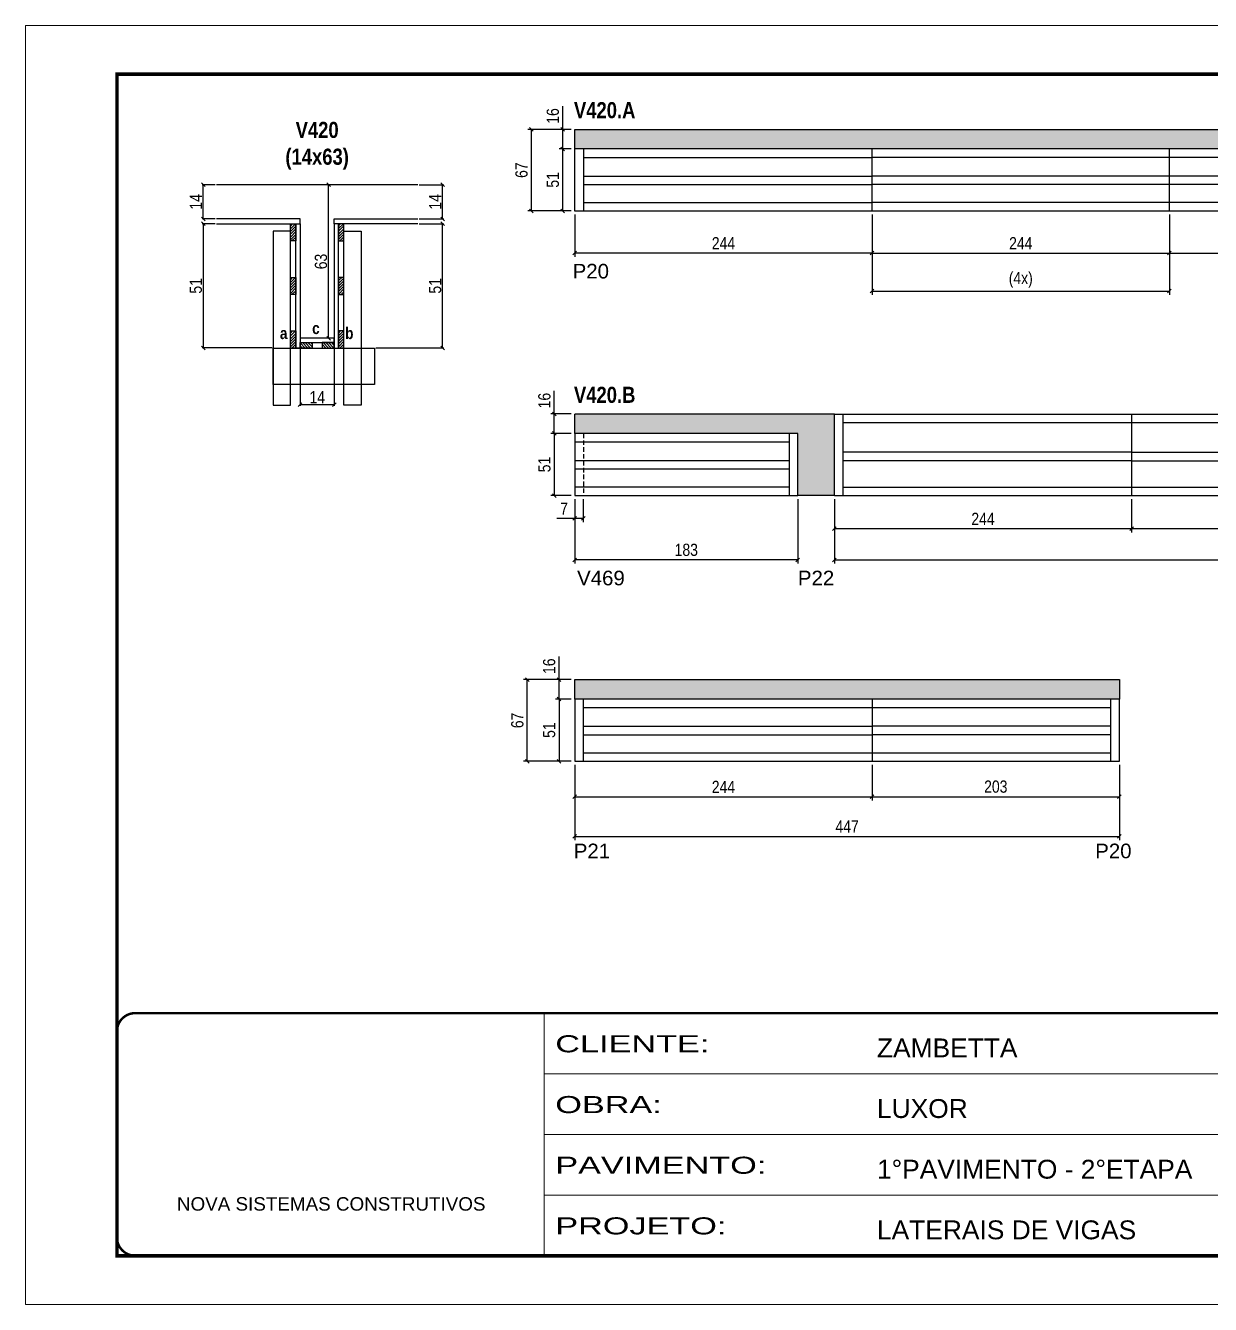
# Model space of a CAD drawing. Extents: x 3309 to 9563, y -2522 to 14608.
# Drawn here: x 3309 to 4282, y 11261 to 12311 of the extents above; entities that cross this region are included whole.
import ezdxf

# ---------------------------------------------------------------- set-up
doc = ezdxf.new("R2010")
doc.units = 0
for name, pattern in [('CONTINUO', [0]), ('DASHED', [0.75, 0.5, -0.25]), ('HIDDEN', [0.375, 0.25, -0.125])]:
    doc.linetypes.add(name, pattern=pattern)
for name, color, linetype in [('5', 5, 'Continuous'), ('COTA', 241, 'Continuous'), ('detalhes', 4, 'Continuous'), ('NOMENCLATURA', 7, 'Continuous'), ('Painéis', 200, 'Continuous'), ('SARR_2.2x7', 40, 'Continuous'), ('SARR_3.5x7', 81, 'Continuous')]:
    doc.layers.add(name, color=color, linetype=linetype)
for name, color, linetype, lineweight in [('CONCRETO', 251, 'Continuous', 25), ('Folhas', 255, 'Continuous', 9), ('SARRAFO DE PRESSAO', 251, 'DASHED', 9)]:
    doc.layers.add(name, color=color, linetype=linetype, lineweight=lineweight)
doc.styles.add('ARIAL', font='arial.ttf')
doc.styles.add('COTA TECNICA', font='techl___.ttf', dxfattribs={"height": 10})
doc.styles.add('COTA TECNICA 2X', font='techl___.ttf', dxfattribs={"height": 10})
doc.styles.get("Standard").update_dxf_attribs({"font": 'arial.ttf'})
doc.styles.add('TECNICA', font='techb___.ttf', dxfattribs={"height": 10})
doc.styles.add('Tecnologia', font='')
doc.styles.get('Tecnologia').set_extended_font_data('Forgotten Futurist')
doc.dimstyles.new('PAINEL', dxfattribs={"dimtxt": 10, "dimasz": 3, "dimexe": 3, "dimexo": 3, "dimgap": 3, "dimtad": 1, "dimdec": 1, "dimzin": 12, "dimdsep": 46, "dimtxsty": 'COTA TECNICA', "dimblk1": 'OBLIQUE', "dimblk2": 'OBLIQUE', "dimsah": 1, "dimcen": 0.9, "dimclrd": 4, "dimclre": 4, "dimclrt": 240, "dimadec": 1, "dimazin": 3, "dimtfac": 1, "dimtdec": 1, "dimtmove": 0, "dimatfit": 3, "dimfxl": 1, "dimtolj": 1, "dimtzin": 12, "dimarcsym": 0})
doc.dimstyles.new('SECAO', dxfattribs={"dimscale": 0.333333, "dimtxt": 5, "dimasz": 9, "dimexe": 3, "dimexo": 3, "dimgap": 3, "dimtad": 1, "dimdec": 1, "dimlfac": 0.5, "dimzin": 12, "dimdsep": 46, "dimtxsty": 'COTA TECNICA 2X', "dimblk1": 'OBLIQUE', "dimblk2": 'OBLIQUE', "dimsah": 1, "dimcen": 0.9, "dimclrd": 4, "dimclre": 4, "dimclrt": 240, "dimadec": 1, "dimazin": 3, "dimtfac": 1, "dimtdec": 1, "dimtmove": 0, "dimatfit": 3, "dimfxl": 1, "dimtolj": 1, "dimtzin": 12, "dimarcsym": 0})
pattern_1 = [(45, (-119985.518, -21131.5717), (-1.122532015, 1.122532015), [])]

# ---------------------------------------------------------------- blocks, each defined once
blk = doc.blocks.new('9999999999')
at = {"color": 30, "linetype": 'CONTINUO'}
for p, q in [((98564.6, 34230.2), (98564.6, 34429.4)), ((98564.6, 34379.6), (99584, 34379.6)), ((98564.6, 34329.8), (99488, 34329.8)), ((98564.6, 34280), (99488, 34280))]:
    blk.add_line(p, q, dxfattribs=at)
at = {"color": 30, "linetype": 'CONTINUO', "const_width": 2}
blk.add_lwpolyline([(99584, 34230.2), (99584, 34414.4, 0.414214), (99569, 34429.4), (98229, 34429.4, 0.414214), (98214, 34414.4), (98214, 34245.2, 0.414214), (98229, 34230.2), (99584, 34230.2)], format="xyb", dxfattribs=at)
at = {"layer": 'Folhas'}
blk.add_lwpolyline([(98139, 34190.2), (99624, 34190.2), (99624, 35240.2), (98139, 35240.2)], close=True, dxfattribs=at)
at = {"layer": 'Folhas', "color": 30, "const_width": 3}
blk.add_lwpolyline([(98214, 34230.2), (99584, 34230.2), (99584, 35200.2), (98214, 35200.2)], close=True, dxfattribs=at)
at = {"color": 7, "linetype": 'Continuous', "ltscale": 5, "style": 'ARIAL'}
for s, height, p in [('ZAMBETTA', 15.48, (98837.7, 34393.1)), ('LUXOR', 15.48, (98837.7, 34343.3)), ('1°PAVIMENTO - 2°ETAPA', 15.483, (98837.7, 34293.5)), ('NOVA SISTEMAS CONSTRUTIVOS', 11.059, (98263.2, 34267.2)), ('LATERAIS DE VIGAS', 15.483, (98837.7, 34243.7))]:
    blk.add_text(s, height=height, dxfattribs=at).set_placement(p)
at = {"layer": 'Folhas', "color": 7, "style": 'Tecnologia', "width": 1.5}
for s, p in [('CLIENTE:', (98573.7, 34397.2)), ('OBRA:', (98573.7, 34347.3)), ('PAVIMENTO:', (98573.7, 34297.5)), ('PROJETO:', (98573.7, 34247.7))]:
    blk.add_text(s, height=14, dxfattribs=at).set_placement(p)
blk = doc.blocks.new('_Oblique')
at = {"color": 0, "linetype": 'ByBlock', "lineweight": -2}
blk.add_line((-0.5, -0.5), (0.5, 0.5), dxfattribs=at)
blk = doc.blocks.new('*D172')
at = {"layer": 'COTA', "color": 4, "lineweight": -2, "transparency": 16777216}
for p, q in [((3465, 12148), (3454.2, 12148)), ((3455.2, 12148), (3455.2, 12046)), ((3511.7, 12046), (3454.2, 12046))]:
    blk.add_line(p, q, dxfattribs=at)
at = {"layer": 'Defpoints', "color": 0, "transparency": 16777216}
for p in [(3466, 12148), (3455.2, 12046), (3512.7, 12046, 0)]:
    blk.add_point(p, dxfattribs=at)
at = {"layer": 'COTA', "color": 4, "lineweight": -2, "transparency": 16777216, "xscale": 3, "yscale": 3, "zscale": 3}
for p, rotation in [((3455.2, 12148), 90), ((3455.2, 12046), 270)]:
    blk.add_blockref('_Oblique', p, dxfattribs=dict(at, rotation=rotation))
at = {"layer": 'COTA', "color": 240, "transparency": 16777216, "insert": (3449.1, 12097), "char_height": 10, "attachment_point": 5, "rotation": 90, "style": 'COTA TECNICA 2X'}
blk.add_mtext('\\A1;51', dxfattribs=at)
blk = doc.blocks.new('*D173')
at = {"layer": 'COTA', "color": 4, "lineweight": -2, "transparency": 16777216}
for p, q in [((3561.7, 12180), (3557, 12180)), ((3558, 12054), (3558, 12180)), ((3561.7, 12054), (3557, 12054))]:
    blk.add_line(p, q, dxfattribs=at)
at = {"layer": 'Defpoints', "color": 0, "transparency": 16777216}
for p in [(3558, 12180), (3562.7, 12180), (3562.7, 12054)]:
    blk.add_point(p, dxfattribs=at)
at = {"layer": 'COTA', "color": 4, "lineweight": -2, "transparency": 16777216, "xscale": 3, "yscale": 3, "zscale": 3}
for p, rotation in [((3558, 12180), 90), ((3558, 12054), 270)]:
    blk.add_blockref('_Oblique', p, dxfattribs=dict(at, rotation=rotation))
at = {"layer": 'COTA', "color": 240, "transparency": 16777216, "insert": (3551.8, 12117), "char_height": 10, "attachment_point": 5, "rotation": 90, "style": 'COTA TECNICA 2X'}
blk.add_mtext('\\A1;63', dxfattribs=at)
blk = doc.blocks.new('*D180')
at = {"layer": 'COTA', "color": 4, "lineweight": -2, "transparency": 16777216}
for p, q in [((3465, 12180), (3454.2, 12180)), ((3455.2, 12152), (3455.2, 12180)), ((3465, 12152), (3454.2, 12152))]:
    blk.add_line(p, q, dxfattribs=at)
at = {"layer": 'Defpoints', "color": 0, "transparency": 16777216}
for p in [(3455.2, 12180), (3466, 12180), (3466, 12152)]:
    blk.add_point(p, dxfattribs=at)
at = {"layer": 'COTA', "color": 4, "lineweight": -2, "transparency": 16777216, "xscale": 3, "yscale": 3, "zscale": 3}
for p, rotation in [((3455.2, 12180), 90), ((3455.2, 12152), 270)]:
    blk.add_blockref('_Oblique', p, dxfattribs=dict(at, rotation=rotation))
at = {"layer": 'COTA', "color": 240, "transparency": 16777216, "insert": (3449.1, 12166), "char_height": 10, "attachment_point": 5, "rotation": 90, "style": 'COTA TECNICA 2X'}
blk.add_mtext('\\A1;14', dxfattribs=at)
blk = doc.blocks.new('*D181')
at = {"layer": 'COTA', "color": 4, "lineweight": -2, "transparency": 16777216}
for p, q in [((3534.7, 12045), (3534.7, 11998.5)), ((3562.7, 12045), (3562.7, 11998.5)), ((3534.7, 11999.5), (3562.7, 11999.5))]:
    blk.add_line(p, q, dxfattribs=at)
at = {"layer": 'Defpoints', "color": 0, "transparency": 16777216}
for p in [(3534.7, 12046), (3562.7, 12046), (3562.7, 11999.5)]:
    blk.add_point(p, dxfattribs=at)
at = {"layer": 'COTA', "color": 4, "lineweight": -2, "transparency": 16777216, "xscale": 3, "yscale": 3, "zscale": 3, "rotation": 180}
blk.add_blockref('_Oblique', (3534.7, 11999.5), dxfattribs=at)
at = {"layer": 'COTA', "color": 4, "lineweight": -2, "transparency": 16777216, "xscale": 3, "yscale": 3, "zscale": 3}
blk.add_blockref('_Oblique', (3562.7, 11999.5), dxfattribs=at)
at = {"layer": 'COTA', "color": 240, "transparency": 16777216, "insert": (3548.7, 12005.6), "char_height": 10, "attachment_point": 5, "style": 'COTA TECNICA 2X'}
blk.add_mtext('\\A1;14', dxfattribs=at)
blk = doc.blocks.new('*D182')
at = {"layer": 'COTA', "color": 4, "lineweight": -2, "transparency": 16777216}
for p, q in [((3632.4, 12148), (3652.6, 12148)), ((3651.6, 12046), (3651.6, 12148)), ((3596.8, 12046), (3652.6, 12046))]:
    blk.add_line(p, q, dxfattribs=at)
at = {"layer": 'Defpoints', "color": 0, "transparency": 16777216}
for p in [(3631.4, 12148), (3651.6, 12148), (3595.8, 12046)]:
    blk.add_point(p, dxfattribs=at)
at = {"layer": 'COTA', "color": 4, "lineweight": -2, "transparency": 16777216, "xscale": 3, "yscale": 3, "zscale": 3}
for p, rotation in [((3651.6, 12148), 90), ((3651.6, 12046), 270)]:
    blk.add_blockref('_Oblique', p, dxfattribs=dict(at, rotation=rotation))
at = {"layer": 'COTA', "color": 240, "transparency": 16777216, "insert": (3645.5, 12097), "char_height": 10, "attachment_point": 5, "rotation": 90, "style": 'COTA TECNICA 2X'}
blk.add_mtext('\\A1;51', dxfattribs=at)
blk = doc.blocks.new('*D183')
at = {"layer": 'COTA', "color": 4, "lineweight": -2, "transparency": 16777216}
for p, q in [((3632.4, 12180), (3652.6, 12180)), ((3651.6, 12152), (3651.6, 12180)), ((3632.4, 12152), (3652.6, 12152))]:
    blk.add_line(p, q, dxfattribs=at)
at = {"layer": 'Defpoints', "color": 0, "transparency": 16777216}
for p in [(3631.4, 12180), (3651.6, 12180), (3631.4, 12152)]:
    blk.add_point(p, dxfattribs=at)
at = {"layer": 'COTA', "color": 4, "lineweight": -2, "transparency": 16777216, "xscale": 3, "yscale": 3, "zscale": 3}
for p, rotation in [((3651.6, 12180), 90), ((3651.6, 12152), 270)]:
    blk.add_blockref('_Oblique', p, dxfattribs=dict(at, rotation=rotation))
at = {"layer": 'COTA', "color": 240, "transparency": 16777216, "insert": (3645.5, 12166), "char_height": 10, "attachment_point": 5, "rotation": 90, "style": 'COTA TECNICA 2X'}
blk.add_mtext('\\A1;14', dxfattribs=at)
blk = doc.blocks.new('*D174')
at = {"layer": 'COTA', "color": 4, "linetype": 'ByBlock', "lineweight": -2, "transparency": 16777216}
for p, q in [((3760.1, 12155.5), (3760.1, 12120.9)), ((4004.1, 12155.5), (4004.1, 12120.9)), ((4004.1, 12123.9), (3760.1, 12123.9))]:
    blk.add_line(p, q, dxfattribs=at)
at = {"layer": 'Defpoints', "color": 0, "linetype": 'ByBlock', "transparency": 16777216}
for p in [(3760.1, 12158.5), (4004.1, 12158.5), (3760.1, 12123.9)]:
    blk.add_point(p, dxfattribs=at)
at = {"layer": 'COTA', "color": 4, "linetype": 'ByBlock', "lineweight": -2, "transparency": 16777216, "xscale": 3, "yscale": 3, "zscale": 3, "rotation": 180}
blk.add_blockref('_Oblique', (3760.1, 12123.9), dxfattribs=at)
at = {"layer": 'COTA', "color": 4, "linetype": 'ByBlock', "lineweight": -2, "transparency": 16777216, "xscale": 3, "yscale": 3, "zscale": 3}
blk.add_blockref('_Oblique', (4004.1, 12123.9), dxfattribs=at)
at = {"layer": 'COTA', "color": 240, "linetype": 'ByBlock', "transparency": 16777216, "insert": (3882.1, 12132), "char_height": 10, "attachment_point": 5, "style": 'COTA TECNICA'}
blk.add_mtext('\\A1;244', dxfattribs=at)
blk = doc.blocks.new('*D175')
at = {"layer": 'COTA', "color": 4, "lineweight": -2, "transparency": 16777216}
for p, q in [((4004.1, 12155.5), (4004.1, 12120.9)), ((4248.1, 12155.5), (4248.1, 12120.9)), ((4004.1, 12123.9), (4248.1, 12123.9))]:
    blk.add_line(p, q, dxfattribs=at)
at = {"layer": 'Defpoints', "color": 0, "transparency": 16777216}
for p in [(4004.1, 12158.5, 0), (4248.1, 12158.5, 0), (4248.1, 12123.9)]:
    blk.add_point(p, dxfattribs=at)
at = {"layer": 'COTA', "color": 4, "lineweight": -2, "transparency": 16777216, "xscale": 3, "yscale": 3, "zscale": 3, "rotation": 180}
blk.add_blockref('_Oblique', (4004.1, 12123.9), dxfattribs=at)
at = {"layer": 'COTA', "color": 4, "lineweight": -2, "transparency": 16777216, "xscale": 3, "yscale": 3, "zscale": 3}
blk.add_blockref('_Oblique', (4248.1, 12123.9), dxfattribs=at)
at = {"layer": 'COTA', "color": 240, "transparency": 16777216, "insert": (4126.1, 12132), "char_height": 10, "attachment_point": 5, "style": 'COTA TECNICA'}
blk.add_mtext('\\A1;244', dxfattribs=at)
blk = doc.blocks.new('*D176')
at = {"layer": 'COTA', "color": 4, "lineweight": -2, "transparency": 16777216}
for p, q in [((4248.1, 12155.5), (4248.1, 12120.9)), ((4397.1, 12155.5), (4397.1, 12120.9)), ((4248.1, 12123.9), (4397.1, 12123.9))]:
    blk.add_line(p, q, dxfattribs=at)
at = {"layer": 'Defpoints', "color": 0, "transparency": 16777216}
for p in [(4248.1, 12158.5, 0), (4397.1, 12158.5, 0), (4397.1, 12123.9)]:
    blk.add_point(p, dxfattribs=at)
at = {"layer": 'COTA', "color": 4, "lineweight": -2, "transparency": 16777216, "xscale": 3, "yscale": 3, "zscale": 3, "rotation": 180}
blk.add_blockref('_Oblique', (4248.1, 12123.9), dxfattribs=at)
at = {"layer": 'COTA', "color": 4, "lineweight": -2, "transparency": 16777216, "xscale": 3, "yscale": 3, "zscale": 3}
blk.add_blockref('_Oblique', (4397.1, 12123.9), dxfattribs=at)
at = {"layer": 'COTA', "color": 240, "transparency": 16777216, "insert": (4322.6, 12132), "char_height": 10, "attachment_point": 5, "style": 'COTA TECNICA'}
blk.add_mtext('\\A1;149', dxfattribs=at)
blk = doc.blocks.new('*D184')
at = {"layer": 'COTA', "color": 4, "lineweight": -2, "transparency": 16777216}
for p, q in [((3757.1, 12209.5), (3747.2, 12209.5)), ((3750.2, 12158.5), (3750.2, 12209.5)), ((3757.1, 12158.5), (3747.2, 12158.5))]:
    blk.add_line(p, q, dxfattribs=at)
at = {"layer": 'Defpoints', "color": 0, "transparency": 16777216}
for p in [(3750.2, 12209.5), (3760.1, 12209.5), (3760.1, 12158.5)]:
    blk.add_point(p, dxfattribs=at)
at = {"layer": 'COTA', "color": 4, "lineweight": -2, "transparency": 16777216, "xscale": 3, "yscale": 3, "zscale": 3}
for p, rotation in [((3750.2, 12209.5), 90), ((3750.2, 12158.5), 270)]:
    blk.add_blockref('_Oblique', p, dxfattribs=dict(at, rotation=rotation))
at = {"layer": 'COTA', "color": 240, "transparency": 16777216, "insert": (3742.1, 12184), "char_height": 10, "attachment_point": 5, "rotation": 90, "style": 'COTA TECNICA'}
blk.add_mtext('\\A1;51', dxfattribs=at)
blk = doc.blocks.new('*D185')
at = {"layer": 'COTA', "color": 4, "lineweight": -2, "transparency": 16777216}
for p, q in [((3750.2, 12225.5), (3750.2, 12244.5)), ((3757.1, 12225.5), (3747.2, 12225.5)), ((3750.2, 12209.5), (3750.2, 12225.5)), ((3757.1, 12209.5), (3747.2, 12209.5))]:
    blk.add_line(p, q, dxfattribs=at)
at = {"layer": 'Defpoints', "color": 0, "transparency": 16777216}
for p in [(3750.2, 12225.5), (3760.1, 12225.5), (3760.1, 12209.5)]:
    blk.add_point(p, dxfattribs=at)
at = {"layer": 'COTA', "color": 4, "lineweight": -2, "transparency": 16777216, "xscale": 3, "yscale": 3, "zscale": 3}
for p, rotation in [((3750.2, 12225.5), 90), ((3750.2, 12209.5), 270)]:
    blk.add_blockref('_Oblique', p, dxfattribs=dict(at, rotation=rotation))
at = {"layer": 'COTA', "color": 240, "transparency": 16777216, "insert": (3742.1, 12236.5), "char_height": 10, "attachment_point": 5, "rotation": 90, "style": 'COTA TECNICA'}
blk.add_mtext('\\A1;16', dxfattribs=at)
blk = doc.blocks.new('*D186')
at = {"layer": 'COTA', "color": 4, "lineweight": -2, "transparency": 16777216}
for p, q in [((3757.1, 12225.5), (3721.5, 12225.5)), ((3724.5, 12158.5), (3724.5, 12225.5)), ((3757.1, 12158.5), (3721.5, 12158.5))]:
    blk.add_line(p, q, dxfattribs=at)
at = {"layer": 'Defpoints', "color": 0, "transparency": 16777216}
for p in [(3724.5, 12225.5), (3760.1, 12225.5), (3760.1, 12158.5)]:
    blk.add_point(p, dxfattribs=at)
at = {"layer": 'COTA', "color": 4, "lineweight": -2, "transparency": 16777216, "xscale": 3, "yscale": 3, "zscale": 3}
for p, rotation in [((3724.5, 12225.5), 90), ((3724.5, 12158.5), 270)]:
    blk.add_blockref('_Oblique', p, dxfattribs=dict(at, rotation=rotation))
at = {"layer": 'COTA', "color": 240, "transparency": 16777216, "insert": (3716.4, 12192), "char_height": 10, "attachment_point": 5, "rotation": 90, "style": 'COTA TECNICA'}
blk.add_mtext('\\A1;67', dxfattribs=at)
blk = doc.blocks.new('*D187')
at = {"layer": 'COTA', "color": 4, "lineweight": -2, "transparency": 16777216}
for p, q in [((4004.1, 12155.5), (4004.1, 12089.7)), ((4248.1, 12155.5), (4248.1, 12089.7)), ((4004.1, 12092.7), (4248.1, 12092.7))]:
    blk.add_line(p, q, dxfattribs=at)
at = {"layer": 'Defpoints', "color": 0, "transparency": 16777216}
for p in [(4004.1, 12158.5), (4248.1, 12158.5), (4248.1, 12092.7)]:
    blk.add_point(p, dxfattribs=at)
at = {"layer": 'COTA', "color": 4, "lineweight": -2, "transparency": 16777216, "xscale": 3, "yscale": 3, "zscale": 3, "rotation": 180}
blk.add_blockref('_Oblique', (4004.1, 12092.7), dxfattribs=at)
at = {"layer": 'COTA', "color": 4, "lineweight": -2, "transparency": 16777216, "xscale": 3, "yscale": 3, "zscale": 3}
blk.add_blockref('_Oblique', (4248.1, 12092.7), dxfattribs=at)
at = {"layer": 'COTA', "color": 240, "transparency": 16777216, "insert": (4126.1, 12101.9), "char_height": 10, "attachment_point": 5, "style": 'COTA TECNICA'}
blk.add_mtext('\\A1;(4x)', dxfattribs=at)
blk = doc.blocks.new('*D188')
at = {"layer": 'COTA', "color": 4, "lineweight": -2, "transparency": 16777216}
for p, q in [((3760.1, 11703.7), (3760.1, 11642)), ((4207.1, 11703.7), (4207.1, 11642)), ((3760.1, 11645), (4207.1, 11645))]:
    blk.add_line(p, q, dxfattribs=at)
at = {"layer": 'Defpoints', "color": 0, "transparency": 16777216}
for p in [(3760.1, 11706.7), (4207.1, 11706.7), (4207.1, 11645)]:
    blk.add_point(p, dxfattribs=at)
at = {"layer": 'COTA', "color": 4, "lineweight": -2, "transparency": 16777216, "xscale": 3, "yscale": 3, "zscale": 3, "rotation": 180}
blk.add_blockref('_Oblique', (3760.1, 11645), dxfattribs=at)
at = {"layer": 'COTA', "color": 4, "lineweight": -2, "transparency": 16777216, "xscale": 3, "yscale": 3, "zscale": 3}
blk.add_blockref('_Oblique', (4207.1, 11645), dxfattribs=at)
at = {"layer": 'COTA', "color": 240, "transparency": 16777216, "insert": (3983.6, 11653.1), "char_height": 10, "attachment_point": 5, "style": 'COTA TECNICA'}
blk.add_mtext('\\A1;447', dxfattribs=at)
blk = doc.blocks.new('*D189')
at = {"layer": 'COTA', "color": 4, "lineweight": -2, "transparency": 16777216}
for p, q in [((3760.1, 11703.7), (3760.1, 11674.5)), ((4004.1, 11703.7), (4004.1, 11674.5)), ((3760.1, 11677.5), (4004.1, 11677.5))]:
    blk.add_line(p, q, dxfattribs=at)
at = {"layer": 'Defpoints', "color": 0, "transparency": 16777216}
for p in [(3760.1, 11706.7), (4004.1, 11706.7), (4004.1, 11677.5)]:
    blk.add_point(p, dxfattribs=at)
at = {"layer": 'COTA', "color": 4, "lineweight": -2, "transparency": 16777216, "xscale": 3, "yscale": 3, "zscale": 3, "rotation": 180}
blk.add_blockref('_Oblique', (3760.1, 11677.5), dxfattribs=at)
at = {"layer": 'COTA', "color": 4, "lineweight": -2, "transparency": 16777216, "xscale": 3, "yscale": 3, "zscale": 3}
blk.add_blockref('_Oblique', (4004.1, 11677.5), dxfattribs=at)
at = {"layer": 'COTA', "color": 240, "transparency": 16777216, "insert": (3882.1, 11685.6), "char_height": 10, "attachment_point": 5, "style": 'COTA TECNICA'}
blk.add_mtext('\\A1;244', dxfattribs=at)
blk = doc.blocks.new('*D190')
at = {"layer": 'COTA', "color": 4, "lineweight": -2, "transparency": 16777216}
for p, q in [((4004.1, 11703.7), (4004.1, 11674.5)), ((4207.1, 11703.7), (4207.1, 11674.5)), ((4004.1, 11677.5), (4207.1, 11677.5))]:
    blk.add_line(p, q, dxfattribs=at)
at = {"layer": 'Defpoints', "color": 0, "transparency": 16777216}
for p in [(4004.1, 11706.7), (4207.1, 11706.7), (4207.1, 11677.5)]:
    blk.add_point(p, dxfattribs=at)
at = {"layer": 'COTA', "color": 4, "lineweight": -2, "transparency": 16777216, "xscale": 3, "yscale": 3, "zscale": 3, "rotation": 180}
blk.add_blockref('_Oblique', (4004.1, 11677.5), dxfattribs=at)
at = {"layer": 'COTA', "color": 4, "lineweight": -2, "transparency": 16777216, "xscale": 3, "yscale": 3, "zscale": 3}
blk.add_blockref('_Oblique', (4207.1, 11677.5), dxfattribs=at)
at = {"layer": 'COTA', "color": 240, "transparency": 16777216, "insert": (4105.6, 11685.8), "char_height": 10, "attachment_point": 5, "style": 'COTA TECNICA'}
blk.add_mtext('\\A1;203', dxfattribs=at)
blk = doc.blocks.new('*D191')
at = {"layer": 'COTA', "color": 4, "lineweight": -2, "transparency": 16777216}
for p, q in [((3757.1, 11757.7), (3744.2, 11757.7)), ((3747.2, 11757.7), (3747.2, 11706.7)), ((3757.1, 11706.7), (3744.2, 11706.7))]:
    blk.add_line(p, q, dxfattribs=at)
at = {"layer": 'Defpoints', "color": 0, "transparency": 16777216}
for p in [(3760.1, 11757.7), (3747.2, 11706.7), (3760.1, 11706.7)]:
    blk.add_point(p, dxfattribs=at)
at = {"layer": 'COTA', "color": 4, "lineweight": -2, "transparency": 16777216, "xscale": 3, "yscale": 3, "zscale": 3}
for p, rotation in [((3747.2, 11757.7), 90), ((3747.2, 11706.7), 270)]:
    blk.add_blockref('_Oblique', p, dxfattribs=dict(at, rotation=rotation))
at = {"layer": 'COTA', "color": 240, "transparency": 16777216, "insert": (3739.1, 11732.2), "char_height": 10, "attachment_point": 5, "rotation": 90, "style": 'COTA TECNICA'}
blk.add_mtext('\\A1;51', dxfattribs=at)
blk = doc.blocks.new('*D192')
at = {"layer": 'COTA', "color": 4, "lineweight": -2, "transparency": 16777216}
for p, q in [((3747.2, 11773.7), (3747.2, 11792.7)), ((3757.1, 11773.7), (3744.2, 11773.7)), ((3747.2, 11757.7), (3747.2, 11773.7)), ((3757.1, 11757.7), (3744.2, 11757.7))]:
    blk.add_line(p, q, dxfattribs=at)
at = {"layer": 'Defpoints', "color": 0, "transparency": 16777216}
for p in [(3747.2, 11773.7), (3760.1, 11773.7), (3760.1, 11757.7)]:
    blk.add_point(p, dxfattribs=at)
at = {"layer": 'COTA', "color": 4, "lineweight": -2, "transparency": 16777216, "xscale": 3, "yscale": 3, "zscale": 3}
for p, rotation in [((3747.2, 11773.7), 90), ((3747.2, 11757.7), 270)]:
    blk.add_blockref('_Oblique', p, dxfattribs=dict(at, rotation=rotation))
at = {"layer": 'COTA', "color": 240, "transparency": 16777216, "insert": (3739.1, 11784.7), "char_height": 10, "attachment_point": 5, "rotation": 90, "style": 'COTA TECNICA'}
blk.add_mtext('\\A1;16', dxfattribs=at)
blk = doc.blocks.new('*D193')
at = {"layer": 'COTA', "color": 4, "lineweight": -2, "transparency": 16777216}
for p, q in [((3757.1, 11773.7), (3718.1, 11773.7)), ((3721.1, 11706.7), (3721.1, 11773.7)), ((3757.1, 11706.7), (3718.1, 11706.7))]:
    blk.add_line(p, q, dxfattribs=at)
at = {"layer": 'Defpoints', "color": 0, "transparency": 16777216}
for p in [(3721.1, 11773.7), (3760.1, 11773.7), (3760.1, 11706.7)]:
    blk.add_point(p, dxfattribs=at)
at = {"layer": 'COTA', "color": 4, "lineweight": -2, "transparency": 16777216, "xscale": 3, "yscale": 3, "zscale": 3}
for p, rotation in [((3721.1, 11773.7), 90), ((3721.1, 11706.7), 270)]:
    blk.add_blockref('_Oblique', p, dxfattribs=dict(at, rotation=rotation))
at = {"layer": 'COTA', "color": 240, "transparency": 16777216, "insert": (3713, 11740.2), "char_height": 10, "attachment_point": 5, "rotation": 90, "style": 'COTA TECNICA'}
blk.add_mtext('\\A1;67', dxfattribs=at)
blk = doc.blocks.new('*D178')
at = {"layer": 'COTA', "color": 4, "lineweight": -2, "transparency": 16777216}
for p, q in [((4217.1, 11921.8), (4217.1, 11894.6)), ((4461.1, 11921.8), (4461.1, 11894.6)), ((4461.1, 11897.6), (4217.1, 11897.6))]:
    blk.add_line(p, q, dxfattribs=at)
at = {"layer": 'Defpoints', "color": 0, "transparency": 16777216}
for p in [(4217.1, 11924.8, 0), (4461.1, 11924.8, 0), (4217.1, 11897.6)]:
    blk.add_point(p, dxfattribs=at)
at = {"layer": 'COTA', "color": 4, "lineweight": -2, "transparency": 16777216, "xscale": 3, "yscale": 3, "zscale": 3, "rotation": 180}
blk.add_blockref('_Oblique', (4217.1, 11897.6), dxfattribs=at)
at = {"layer": 'COTA', "color": 4, "lineweight": -2, "transparency": 16777216, "xscale": 3, "yscale": 3, "zscale": 3}
blk.add_blockref('_Oblique', (4461.1, 11897.6), dxfattribs=at)
at = {"layer": 'COTA', "color": 240, "transparency": 16777216, "insert": (4339.1, 11905.7), "char_height": 10, "attachment_point": 5, "style": 'COTA TECNICA'}
blk.add_mtext('\\A1;244', dxfattribs=at)
blk = doc.blocks.new('*D179')
at = {"layer": 'COTA', "color": 4, "lineweight": -2, "transparency": 16777216}
for p, q in [((3973.1, 11921.8), (3973.1, 11894.6)), ((4217.1, 11921.8), (4217.1, 11894.6)), ((4217.1, 11897.6), (3973.1, 11897.6))]:
    blk.add_line(p, q, dxfattribs=at)
at = {"layer": 'Defpoints', "color": 0, "transparency": 16777216}
for p in [(3973.1, 11924.8, 0), (4217.1, 11924.8, 0), (3973.1, 11897.6)]:
    blk.add_point(p, dxfattribs=at)
at = {"layer": 'COTA', "color": 4, "lineweight": -2, "transparency": 16777216, "xscale": 3, "yscale": 3, "zscale": 3, "rotation": 180}
blk.add_blockref('_Oblique', (3973.1, 11897.6), dxfattribs=at)
at = {"layer": 'COTA', "color": 4, "lineweight": -2, "transparency": 16777216, "xscale": 3, "yscale": 3, "zscale": 3}
blk.add_blockref('_Oblique', (4217.1, 11897.6), dxfattribs=at)
at = {"layer": 'COTA', "color": 240, "transparency": 16777216, "insert": (4095.1, 11905.7), "char_height": 10, "attachment_point": 5, "style": 'COTA TECNICA'}
blk.add_mtext('\\A1;244', dxfattribs=at)
blk = doc.blocks.new('*D194')
at = {"layer": 'COTA', "color": 4, "lineweight": -2, "transparency": 16777216}
for p, q in [((3973.1, 11921.8), (3973.1, 11869)), ((4671.1, 11921.8), (4671.1, 11869)), ((3973.1, 11872), (4671.1, 11872))]:
    blk.add_line(p, q, dxfattribs=at)
at = {"layer": 'Defpoints', "color": 0, "transparency": 16777216}
for p in [(3973.1, 11924.8, 0), (4671.1, 11924.8, 0), (4671.1, 11872)]:
    blk.add_point(p, dxfattribs=at)
at = {"layer": 'COTA', "color": 4, "lineweight": -2, "transparency": 16777216, "xscale": 3, "yscale": 3, "zscale": 3, "rotation": 180}
blk.add_blockref('_Oblique', (3973.1, 11872), dxfattribs=at)
at = {"layer": 'COTA', "color": 4, "lineweight": -2, "transparency": 16777216, "xscale": 3, "yscale": 3, "zscale": 3}
blk.add_blockref('_Oblique', (4671.1, 11872), dxfattribs=at)
at = {"layer": 'COTA', "color": 240, "transparency": 16777216, "insert": (4322.1, 11880.1), "char_height": 10, "attachment_point": 5, "style": 'COTA TECNICA'}
blk.add_mtext('\\A1;698', dxfattribs=at)
blk = doc.blocks.new('*D196')
at = {"layer": 'COTA', "color": 4, "lineweight": -2, "transparency": 16777216}
for p, q in [((3760.1, 11921.8), (3760.1, 11869)), ((3943.1, 11921.8), (3943.1, 11869)), ((3943.1, 11872), (3760.1, 11872))]:
    blk.add_line(p, q, dxfattribs=at)
at = {"layer": 'Defpoints', "color": 0, "transparency": 16777216}
for p in [(3760.1, 11924.8), (3943.1, 11924.8), (3760.1, 11872)]:
    blk.add_point(p, dxfattribs=at)
at = {"layer": 'COTA', "color": 4, "lineweight": -2, "transparency": 16777216, "xscale": 3, "yscale": 3, "zscale": 3, "rotation": 180}
blk.add_blockref('_Oblique', (3760.1, 11872), dxfattribs=at)
at = {"layer": 'COTA', "color": 4, "lineweight": -2, "transparency": 16777216, "xscale": 3, "yscale": 3, "zscale": 3}
blk.add_blockref('_Oblique', (3943.1, 11872), dxfattribs=at)
at = {"layer": 'COTA', "color": 240, "transparency": 16777216, "insert": (3851.6, 11880.2), "char_height": 10, "attachment_point": 5, "style": 'COTA TECNICA'}
blk.add_mtext('\\A1;183', dxfattribs=at)
blk = doc.blocks.new('*D197')
at = {"layer": 'COTA', "color": 4, "lineweight": -2, "transparency": 16777216}
for p, q in [((3760.1, 11921.8), (3760.1, 11903)), ((3767.1, 11921.8), (3767.1, 11903)), ((3760.1, 11906), (3745.4, 11906)), ((3767.1, 11906), (3760.1, 11906))]:
    blk.add_line(p, q, dxfattribs=at)
at = {"layer": 'Defpoints', "color": 0, "transparency": 16777216}
for p in [(3760.1, 11924.8), (3767.1, 11924.8), (3760.1, 11906)]:
    blk.add_point(p, dxfattribs=at)
at = {"layer": 'COTA', "color": 4, "lineweight": -2, "transparency": 16777216, "xscale": 3, "yscale": 3, "zscale": 3, "rotation": 180}
blk.add_blockref('_Oblique', (3760.1, 11906), dxfattribs=at)
at = {"layer": 'COTA', "color": 4, "lineweight": -2, "transparency": 16777216, "xscale": 3, "yscale": 3, "zscale": 3}
blk.add_blockref('_Oblique', (3767.1, 11906), dxfattribs=at)
at = {"layer": 'COTA', "color": 240, "transparency": 16777216, "insert": (3751.3, 11914.1), "char_height": 10, "attachment_point": 5, "style": 'COTA TECNICA'}
blk.add_mtext('\\A1;7', dxfattribs=at)
blk = doc.blocks.new('*D198')
at = {"layer": 'COTA', "color": 4, "lineweight": -2, "transparency": 16777216}
for p, q in [((3757.1, 11975.8), (3740.3, 11975.8)), ((3743.3, 11975.8), (3743.3, 11924.8)), ((3757.1, 11924.8), (3740.3, 11924.8))]:
    blk.add_line(p, q, dxfattribs=at)
at = {"layer": 'Defpoints', "color": 0, "transparency": 16777216}
for p in [(3760.1, 11975.8), (3743.3, 11924.8), (3760.1, 11924.8)]:
    blk.add_point(p, dxfattribs=at)
at = {"layer": 'COTA', "color": 4, "lineweight": -2, "transparency": 16777216, "xscale": 3, "yscale": 3, "zscale": 3}
for p, rotation in [((3743.3, 11975.8), 90), ((3743.3, 11924.8), 270)]:
    blk.add_blockref('_Oblique', p, dxfattribs=dict(at, rotation=rotation))
at = {"layer": 'COTA', "color": 240, "transparency": 16777216, "insert": (3735.2, 11950.3), "char_height": 10, "attachment_point": 5, "rotation": 90, "style": 'COTA TECNICA'}
blk.add_mtext('\\A1;51', dxfattribs=at)
blk = doc.blocks.new('*D199')
at = {"layer": 'COTA', "color": 4, "lineweight": -2, "transparency": 16777216}
for p, q in [((3743.3, 11991.8), (3743.3, 12010.8)), ((3757.1, 11991.8), (3740.3, 11991.8)), ((3743.3, 11975.8), (3743.3, 11991.8)), ((3757.1, 11975.8), (3740.3, 11975.8))]:
    blk.add_line(p, q, dxfattribs=at)
at = {"layer": 'Defpoints', "color": 0, "transparency": 16777216}
for p in [(3743.3, 11991.8), (3760.1, 11991.8), (3760.1, 11975.8)]:
    blk.add_point(p, dxfattribs=at)
at = {"layer": 'COTA', "color": 4, "lineweight": -2, "transparency": 16777216, "xscale": 3, "yscale": 3, "zscale": 3}
for p, rotation in [((3743.3, 11991.8), 90), ((3743.3, 11975.8), 270)]:
    blk.add_blockref('_Oblique', p, dxfattribs=dict(at, rotation=rotation))
at = {"layer": 'COTA', "color": 240, "transparency": 16777216, "insert": (3735.2, 12002.8), "char_height": 10, "attachment_point": 5, "rotation": 90, "style": 'COTA TECNICA'}
blk.add_mtext('\\A1;16', dxfattribs=at)

msp = doc.modelspace()

# ---------------------------------------------------------------- hatches: boundary and pattern name
at = {"layer": 'COTA'}
h = msp.add_hatch(dxfattribs=at)
h.set_pattern_fill('AR-CONC', color=256, scale=0.03)
h.set_pattern_definition([(50, (18.012, 2673.1487), (5.46554, -0.4781726), [0.5715, -6.2865]), (355, (18.012, 2673.1487), (-1.0573026, 5.7317054), [0.4572, -5.0292175]), (100.451445, (18.4676, 2673.109), (4.4082374, 5.2535326), [0.4857003, -5.3427073]), (46.1842, (18.012, 2674.673), (8.1323712, -1.26127), [0.85725, -9.42975]), (96.63556, (18.69, 2674.568), (7.122124, 7.422784), [0.728551, -8.014068]), (351.18415, (18.012, 2674.673), (7.122124, 7.422784), [0.685799, -7.543792]), (21, (18.774, 2674.2917), (4.5484317, -3.067956), [0.5715, -6.2865]), (326, (18.774, 2674.2917), (1.854061, 5.525639), [0.4572, -5.0292]), (71.451445, (19.153, 2674.036), (6.4024926, 2.457683), [0.4857003, -5.342698]), (37.5, (18.0122, 2673.1487), (0.0926581, 2.53665117), [0, -4.96824, 0, -5.1054, 0, -5.04825]), (7.5, (18.0122, 2673.1487), (2.0045899, 3.00541724), [0, -2.91084, 0, -4.85394, 0, -1.92405]), (327.5, (16.313, 2673.1487), (4.06771786, -0.1718623), [0, -1.905, 0, -5.9436, 0, -7.8867]), (317.5, (15.551, 2673.1487), (4.4438754, 0.7627947), [0, -2.4765, 0, -3.94716, 0, -5.6007])])
h.paths.add_polyline_path([(4397.12, 12209.46), (4397.12, 12225.46), (3760.12, 12225.46), (3760.12, 12209.46)])
h = msp.add_hatch(dxfattribs=at)
h.set_pattern_fill('AR-CONC', color=256, scale=0.03)
h.paths.add_polyline_path([(3973.12, 11991.76), (3760.12, 11991.76), (3760.12, 11975.76), (3943.12, 11975.76), (3943.12, 11924.76), (3973.12, 11924.76)])
h = msp.add_hatch(dxfattribs=at)
h.set_pattern_fill('AR-CONC', color=256, scale=0.03)
h.set_pattern_definition([(50, (36.2224, -431.4666), (5.46554, -0.4781726), [0.5715, -6.2865]), (355, (36.2224, -431.4666), (-1.0573026, 5.7317054), [0.4572, -5.0292175]), (100.451445, (36.678, -431.5064), (4.4082374, 5.2535326), [0.4857003, -5.3427073]), (46.1842, (36.2224, -429.9426), (8.1323712, -1.26127), [0.85725, -9.42975]), (96.63556, (36.9, -430.048), (7.122124, 7.4227837), [0.7285507, -8.014068]), (351.18415, (36.222, -429.943), (7.122124, 7.422784), [0.685799, -7.543792]), (21, (36.9844, -430.3236), (4.5484317, -3.067956), [0.5715, -6.2865]), (326, (36.9844, -430.3236), (1.8540609, 5.525639), [0.4572, -5.0292]), (71.451445, (37.3634, -430.579), (6.4024926, 2.457683), [0.4857003, -5.3426981]), (37.5, (36.2224, -431.4666), (0.0926581, 2.53665117), [0, -4.96824, 0, -5.1054, 0, -5.04825]), (7.5, (36.2224, -431.4666), (2.0045899, 3.00541724), [0, -2.91084, 0, -4.85394, 0, -1.92405]), (327.5, (34.5231, -431.4666), (4.06771786, -0.17186232), [0, -1.905, 0, -5.9436, 0, -7.8867]), (317.5, (33.761, -431.4666), (4.4438754, 0.7627947), [0, -2.4765, 0, -3.94716, 0, -5.6007])])
h.paths.add_polyline_path([(3760.12, 11773.71), (3760.12, 11757.71), (4207.12, 11757.71), (4207.12, 11773.71)])
at = {"layer": 'SARR_2.2x7'}
h = msp.add_hatch(dxfattribs=at)
h.set_pattern_fill('ANSI31', color=256, scale=0.5)
h.set_pattern_definition([(45, (-119985.518, -21087.5717), (-1.122532015, 1.122532015), [])])
h.paths.add_polyline_path([(3526.65, 12133.97), (3531.05, 12133.97), (3531.05, 12147.97), (3526.65, 12147.97)])
h = msp.add_hatch(dxfattribs=at)
h.set_pattern_fill('ANSI31', color=256, scale=0.5)
h.set_pattern_definition([(45, (-119995.518, -21087.5717), (-1.122532015, 1.122532015), [])])
h.paths.add_polyline_path([(3570.65, 12133.97), (3566.25, 12133.97), (3566.25, 12147.97), (3570.65, 12147.97)])
h = msp.add_hatch(dxfattribs=at)
h.set_pattern_fill('ANSI31', color=256, scale=0.5)
h.set_pattern_definition(pattern_1)
h.paths.add_polyline_path([(3526.65, 12089.97), (3531.05, 12089.97), (3531.05, 12103.97), (3526.65, 12103.97)])
h = msp.add_hatch(dxfattribs=at)
h.set_pattern_fill('ANSI31', color=256, scale=0.5)
h.set_pattern_definition(pattern_1)
h.paths.add_polyline_path([(3570.65, 12089.97), (3566.25, 12089.97), (3566.25, 12103.97), (3570.65, 12103.97)])
h = msp.add_hatch(dxfattribs=at)
h.set_pattern_fill('ANSI31', color=256, scale=0.5)
h.set_pattern_definition([(45, (-119985.518, -21175.5717), (-1.122532015, 1.122532015), [])])
h.paths.add_polyline_path([(3526.65, 12045.97), (3531.05, 12045.97), (3531.05, 12059.97), (3526.65, 12059.97)])
h = msp.add_hatch(dxfattribs=at)
h.set_pattern_fill('ANSI31', color=256, scale=0.5)
h.set_pattern_definition([(45, (-119995.518, -21175.5717), (-1.122532015, 1.122532015), [])])
h.paths.add_polyline_path([(3570.65, 12045.97), (3566.25, 12045.97), (3566.25, 12059.97), (3570.65, 12059.97)])
h = msp.add_hatch(dxfattribs=at)
h.set_pattern_fill('ANSI31', color=256, scale=0.5, angle=90)
h.set_pattern_definition([(135, (36770.1903, -111466.2027), (-1.122532015, -1.122532015), [])])
h.paths.add_polyline_path([(3544.65, 12045.97), (3544.65, 12050.37), (3534.65, 12050.37), (3534.65, 12045.97)])
h = msp.add_hatch(dxfattribs=at)
h.set_pattern_fill('ANSI31', color=256, scale=0.5, angle=90)
h.set_pattern_definition([(135, (36760.1903, -111466.2027), (-1.122532015, -1.122532015), [])])
h.paths.add_polyline_path([(3552.65, 12050.37), (3552.65, 12045.97), (3562.65, 12045.97), (3562.65, 12050.37)])

# ---------------------------------------------------------------- linework, layer by layer
at = {"layer": 'CONCRETO', "linetype": 'Continuous'}
msp.add_line((3631.35, 12179.97), (3465.95, 12179.97), dxfattribs=at)
at = {"layer": 'COTA'}
for p, q in [((3760.12, 12209.46), (3760.12, 12225.46)), ((3760.12, 12225.46), (4397.12, 12225.46)), ((3973.12, 11991.76), (3760.12, 11991.76)), ((3760.12, 11975.76), (3760.12, 11991.76)), ((3973.12, 11924.76), (3943.12, 11924.76)), ((3760.12, 11757.71), (3760.12, 11773.71)), ((3760.12, 11773.71), (4207.12, 11773.71)), ((4207.12, 11773.71), (4207.12, 11757.71))]:
    msp.add_line(p, q, dxfattribs=at)
at = {"layer": 'Painéis', "linetype": 'ByBlock'}
for p, q in [((4397.12, 12209.46), (3760.12, 12209.46)), ((3760.12, 12158.46), (3760.12, 12209.46)), ((4004.12, 12158.46), (4004.12, 12209.46)), ((4248.12, 12158.46), (4248.12, 12209.46)), ((4397.12, 12158.46), (3760.12, 12158.46)), ((3973.12, 11991.76), (4530.12, 11991.76)), ((3973.12, 11924.76), (3973.12, 11991.76)), ((4217.12, 11924.76), (4217.12, 11991.76)), ((3943.12, 11975.76), (3760.12, 11975.76)), ((3760.12, 11975.76), (3760.12, 11924.76)), ((3943.12, 11924.76), (3943.12, 11975.76)), ((3760.12, 11924.76), (3943.12, 11924.76)), ((3973.12, 11924.76), (4671.12, 11924.76)), ((4207.12, 11757.71), (3760.12, 11757.71)), ((3760.12, 11757.71), (3760.12, 11706.71)), ((4004.12, 11757.71), (4004.12, 11706.71)), ((4207.12, 11706.71), (4207.12, 11757.71)), ((3760.12, 11706.71), (4207.12, 11706.71))]:
    msp.add_line(p, q, dxfattribs=at)
at = {"layer": 'Painéis', "linetype": 'Continuous'}
for points in [[(3465.95, 12147.97), (3534.65, 12147.97), (3534.65, 12151.97), (3465.95, 12151.97)], [(3631.35, 12147.97), (3562.65, 12147.97), (3562.65, 12151.97), (3631.35, 12151.97)]]:
    msp.add_lwpolyline(points, dxfattribs=at)
for points in [[(3531.05, 12045.97), (3531.05, 12147.97), (3534.65, 12147.97), (3534.65, 12045.97)], [(3566.25, 12045.97), (3566.25, 12147.97), (3562.65, 12147.97), (3562.65, 12045.97)], [(3562.65, 12053.97), (3534.65, 12053.97), (3534.65, 12050.37), (3562.65, 12050.37)]]:
    msp.add_lwpolyline(points, close=True, dxfattribs=at)
at = {"layer": 'SARR_2.2x7', "linetype": 'Continuous'}
for p, q in [((3767.12, 12209.46), (3767.12, 12158.46)), ((3767.12, 12202.46), (4004.12, 12202.46)), ((4248.12, 12202.46), (4004.12, 12202.46)), ((4390.12, 12202.46), (4248.12, 12202.46)), ((3767.12, 12187.15), (4004.12, 12187.15)), ((3767.12, 12180.15), (4004.12, 12180.15)), ((4248.12, 12187.15), (4004.12, 12187.15)), ((4248.12, 12180.15), (4004.12, 12180.15)), ((4390.12, 12187.15), (4248.12, 12187.15)), ((4390.12, 12180.15), (4248.12, 12180.15)), ((3767.12, 12165.46), (4004.12, 12165.46)), ((4248.12, 12165.46), (4004.12, 12165.46)), ((4390.12, 12165.46), (4248.12, 12165.46)), ((3980.12, 11991.76), (3980.12, 11924.76)), ((3980.12, 11984.76), (4217.12, 11984.76)), ((4217.12, 11984.76), (4461.12, 11984.76)), ((3936.12, 11975.76), (3936.12, 11924.76)), ((3936.12, 11968.76), (3760.12, 11968.76)), ((4217.12, 11960.35), (3980.12, 11960.35)), ((4217.12, 11960.35), (4461.12, 11960.35)), ((3936.12, 11953.44), (3760.12, 11953.44)), ((4217.12, 11953.35), (3980.12, 11953.35)), ((4217.12, 11953.35), (4461.12, 11953.35)), ((3936.12, 11946.44), (3760.12, 11946.44)), ((3936.12, 11931.76), (3760.12, 11931.76)), ((3980.12, 11931.76), (4217.12, 11931.76)), ((4217.12, 11931.76), (4461.12, 11931.76)), ((3767.12, 11706.71), (3767.12, 11757.71)), ((3767.12, 11750.71), (4004.12, 11750.71)), ((4004.12, 11750.71), (4200.12, 11750.71)), ((4200.12, 11706.71), (4200.12, 11757.71)), ((3767.12, 11735.39), (4004.12, 11735.39)), ((4200.12, 11735.39), (4004.12, 11735.39)), ((3767.12, 11728.39), (4004.12, 11728.39)), ((4200.12, 11728.39), (4004.12, 11728.39)), ((3767.12, 11713.71), (4004.12, 11713.71)), ((4004.12, 11713.71), (4200.12, 11713.71))]:
    msp.add_line(p, q, dxfattribs=at)
at = {"layer": 'SARR_2.2x7', "linetype": 'HIDDEN', "ltscale": 15}
msp.add_line((3767.12, 11975.76), (3767.12, 11924.76), dxfattribs=at)
at = {"layer": 'SARR_2.2x7'}
for points in [[(3531.05, 12147.97), (3531.05, 12133.97), (3526.65, 12133.97), (3526.65, 12147.97)], [(3566.25, 12147.97), (3566.25, 12133.97), (3570.65, 12133.97), (3570.65, 12147.97)], [(3531.05, 12103.97), (3531.05, 12089.97), (3526.65, 12089.97), (3526.65, 12103.97)], [(3566.25, 12103.97), (3566.25, 12089.97), (3570.65, 12089.97), (3570.65, 12103.97)], [(3531.05, 12059.97), (3531.05, 12045.97), (3526.65, 12045.97), (3526.65, 12059.97)], [(3566.25, 12059.97), (3566.25, 12045.97), (3570.65, 12045.97), (3570.65, 12059.97)], [(3534.65, 12050.37), (3544.65, 12050.37), (3544.65, 12045.97), (3534.65, 12045.97)], [(3562.65, 12050.37), (3552.65, 12050.37), (3552.65, 12045.97), (3562.65, 12045.97)]]:
    msp.add_lwpolyline(points, close=True, dxfattribs=at)
at = {"layer": 'SARR_3.5x7'}
for points in [[(3526.65, 12141.97), (3512.65, 12141.97), (3512.65, 11998.99), (3526.65, 11998.99)], [(3570.65, 12141.97), (3584.65, 12141.97), (3584.65, 11998.99), (3570.65, 11998.99)], [(3512.65, 12045.97), (3595.84, 12045.97), (3595.84, 12015.88), (3512.65, 12015.88)]]:
    msp.add_lwpolyline(points, close=True, dxfattribs=at)

# ---------------------------------------------------------------- block references
at = {"layer": 'SARRAFO DE PRESSAO', "color": 6, "linetype": 'ByBlock'}
msp.add_blockref('9999999999', (-94829.61, -22929.5), dxfattribs=at)

# ---------------------------------------------------------------- texts
at = {"layer": '5', "linetype": 'Continuous'}
for s, rotation, p in [('P20', 0.00004, (3758.33, 12103.07, 0)), ('V469', 359.99996, (3761.98, 11851.13)), ('P22', 359.99996, (3943.19, 11851.13)), ('P21', 359.99996, (3759.26, 11627.03)), ('P20', 359.99996, (4187.19, 11627.03))]:
    msp.add_text(s, height=12, rotation=rotation, dxfattribs=at).set_placement(p)
at = {"layer": 'detalhes', "style": 'TECNICA'}
for s, p in [('c', (3544.57, 12057.44)), ('a', (3518.13, 12053.33)), ('b', (3571.69, 12053.32))]:
    msp.add_text(s, height=9.6, dxfattribs=at).set_placement(p)
at = {"layer": 'NOMENCLATURA', "style": 'TECNICA'}
for s, p in [('V420.A', (3759.4, 12234.65)), ('V420.B', (3759.4, 12000.94))]:
    msp.add_text(s, height=13.2, dxfattribs=at).set_placement(p)
at = {"layer": 'NOMENCLATURA', "insert": (3548.65, 12231.66), "char_height": 13.2, "attachment_point": 2, "style": 'TECNICA'}
msp.add_mtext_dynamic_manual_height_columns('V420\\P(14x63)', width=300.2766, gutter_width=1, heights=[0], dxfattribs=at)

# ---------------------------------------------------------------- dimensions: what is measured, and where the dimension line sits
at = {"layer": 'COTA'}
for base, p1, p2, angle, dimstyle, picture, middle in [((3750.17, 12225.46), (3760.12, 12209.46), (3760.12, 12225.46), 90, 'PAINEL', '*D185', (3742.07, 12236.47)), ((3724.54, 12225.46), (3760.12, 12158.46), (3760.12, 12225.46), 90, 'PAINEL', '*D186', (3716.44, 12191.96)), ((3750.17, 12209.46), (3760.12, 12158.46), (3760.12, 12209.46), 90, 'PAINEL', '*D184', (3742.06, 12183.96)), ((3455.16, 12179.97), (3465.95, 12151.97), (3465.95, 12179.97), 90, 'SECAO', '*D180', (3449.09, 12165.97)), ((3651.58, 12179.97), (3631.35, 12151.97), (3631.35, 12179.97), 90, 'SECAO', '*D183', (3645.51, 12165.97)), ((3455.16, 12045.97), (3465.95, 12147.97), (3512.65, 12045.97), 90, 'SECAO', '*D172', (3449.05, 12096.97)), ((3651.58, 12147.97), (3595.84, 12045.97), (3631.35, 12147.97), 90, 'SECAO', '*D182', (3645.47, 12096.97)), ((3743.35, 11991.76), (3760.12, 11975.76), (3760.12, 11991.76), 90, 'PAINEL', '*D199', (3735.24, 12002.77)), ((3743.35, 11924.76), (3760.12, 11975.76), (3760.12, 11924.76), 90, 'PAINEL', '*D198', (3735.24, 11950.26)), ((3760.12, 11906), (3767.12, 11924.76), (3760.12, 11924.76), 180, 'PAINEL', '*D197', (3751.26, 11914.08)), ((3760.12, 11871.98), (3943.12, 11924.76), (3760.12, 11924.76), 180, 'PAINEL', '*D196', (3851.62, 11880.22)), ((3973.12, 11897.64, 0), (4217.12, 11924.76), (3973.12, 11924.76), 180, 'PAINEL', '*D179', (4095.12, 11905.71, 0)), ((4671.12, 11871.98, 0), (3973.12, 11924.76), (4671.12, 11924.76), 180, 'PAINEL', '*D194', (4322.12, 11880.11, 0)), ((4217.12, 11897.64, 0), (4461.12, 11924.76), (4217.12, 11924.76), 180, 'PAINEL', '*D178', (4339.12, 11905.71, 0)), ((3747.22, 11773.71), (3760.12, 11757.71), (3760.12, 11773.71), 90, 'PAINEL', '*D192', (3739.12, 11784.72)), ((3721.06, 11773.71), (3760.12, 11706.71), (3760.12, 11773.71), 90, 'PAINEL', '*D193', (3712.95, 11740.21)), ((3747.22, 11706.71), (3760.12, 11757.71), (3760.12, 11706.71), 90, 'PAINEL', '*D191', (3739.11, 11732.21)), ((4207.12, 11645.05), (3760.12, 11706.71), (4207.12, 11706.71), 180, 'PAINEL', '*D188', (3983.62, 11653.12))]:
    dim = msp.add_linear_dim(base=base, p1=p1, p2=p2, angle=angle, dimstyle=dimstyle, dxfattribs=at)
    dim.commit()
    dim.dimension.update_dxf_attribs({"geometry": picture, "text_midpoint": middle})
dim = msp.add_linear_dim(base=(3557.98, 12179.97), p1=(3562.65, 12053.97), p2=(3562.65, 12179.97), angle=90, dimstyle='SECAO', dxfattribs=at)
dim.commit()
dim.dimension.update_dxf_attribs({"geometry": '*D173', "text_midpoint": (3557.98, 12116.97), "dimtype": 160})
at = {"layer": 'COTA', "linetype": 'ByBlock'}
dim = msp.add_linear_dim(base=(3760.12, 12123.92), p1=(4004.12, 12158.46), p2=(3760.12, 12158.46), angle=180, dimstyle='PAINEL', override={"dimtmove": 1}, dxfattribs=at)
dim.commit()
dim.dimension.update_dxf_attribs({"geometry": '*D174', "text_midpoint": (3882.12, 12131.99)})
at = {"layer": 'COTA'}
for base, p1, p2, dimstyle, picture, middle in [((4248.12, 12123.92, 0), (4004.12, 12158.46), (4248.12, 12158.46), 'PAINEL', '*D175', (4126.12, 12131.99, 0)), ((4397.12, 12123.92, 0), (4248.12, 12158.46), (4397.12, 12158.46), 'PAINEL', '*D176', (4322.62, 12132.02, 0)), ((3562.65, 11999.52), (3534.65, 12045.97), (3562.65, 12045.97), 'SECAO', '*D181', (3548.65, 12005.59)), ((4004.12, 11677.53), (3760.12, 11706.71), (4004.12, 11706.71), 'PAINEL', '*D189', (3882.12, 11685.61))]:
    dim = msp.add_linear_dim(base=base, p1=p1, p2=p2, dimstyle=dimstyle, dxfattribs=at)
    dim.commit()
    dim.dimension.update_dxf_attribs({"geometry": picture, "text_midpoint": middle})
dim = msp.add_linear_dim(base=(4248.12, 12092.69), p1=(4004.12, 12158.46), p2=(4248.12, 12158.46), text='(4x)', dimstyle='PAINEL', dxfattribs=at)
dim.commit()
dim.dimension.update_dxf_attribs({"geometry": '*D187', "text_midpoint": (4126.12, 12101.91)})
dim = msp.add_linear_dim(base=(4207.12, 11677.53), p1=(4004.12, 11706.71), p2=(4207.12, 11706.71), dimstyle='PAINEL', override={"dimtmove": 1}, dxfattribs=at)
dim.commit()
dim.dimension.update_dxf_attribs({"geometry": '*D190', "text_midpoint": (4105.62, 11685.75)})

doc.saveas('drawing.dxf')
